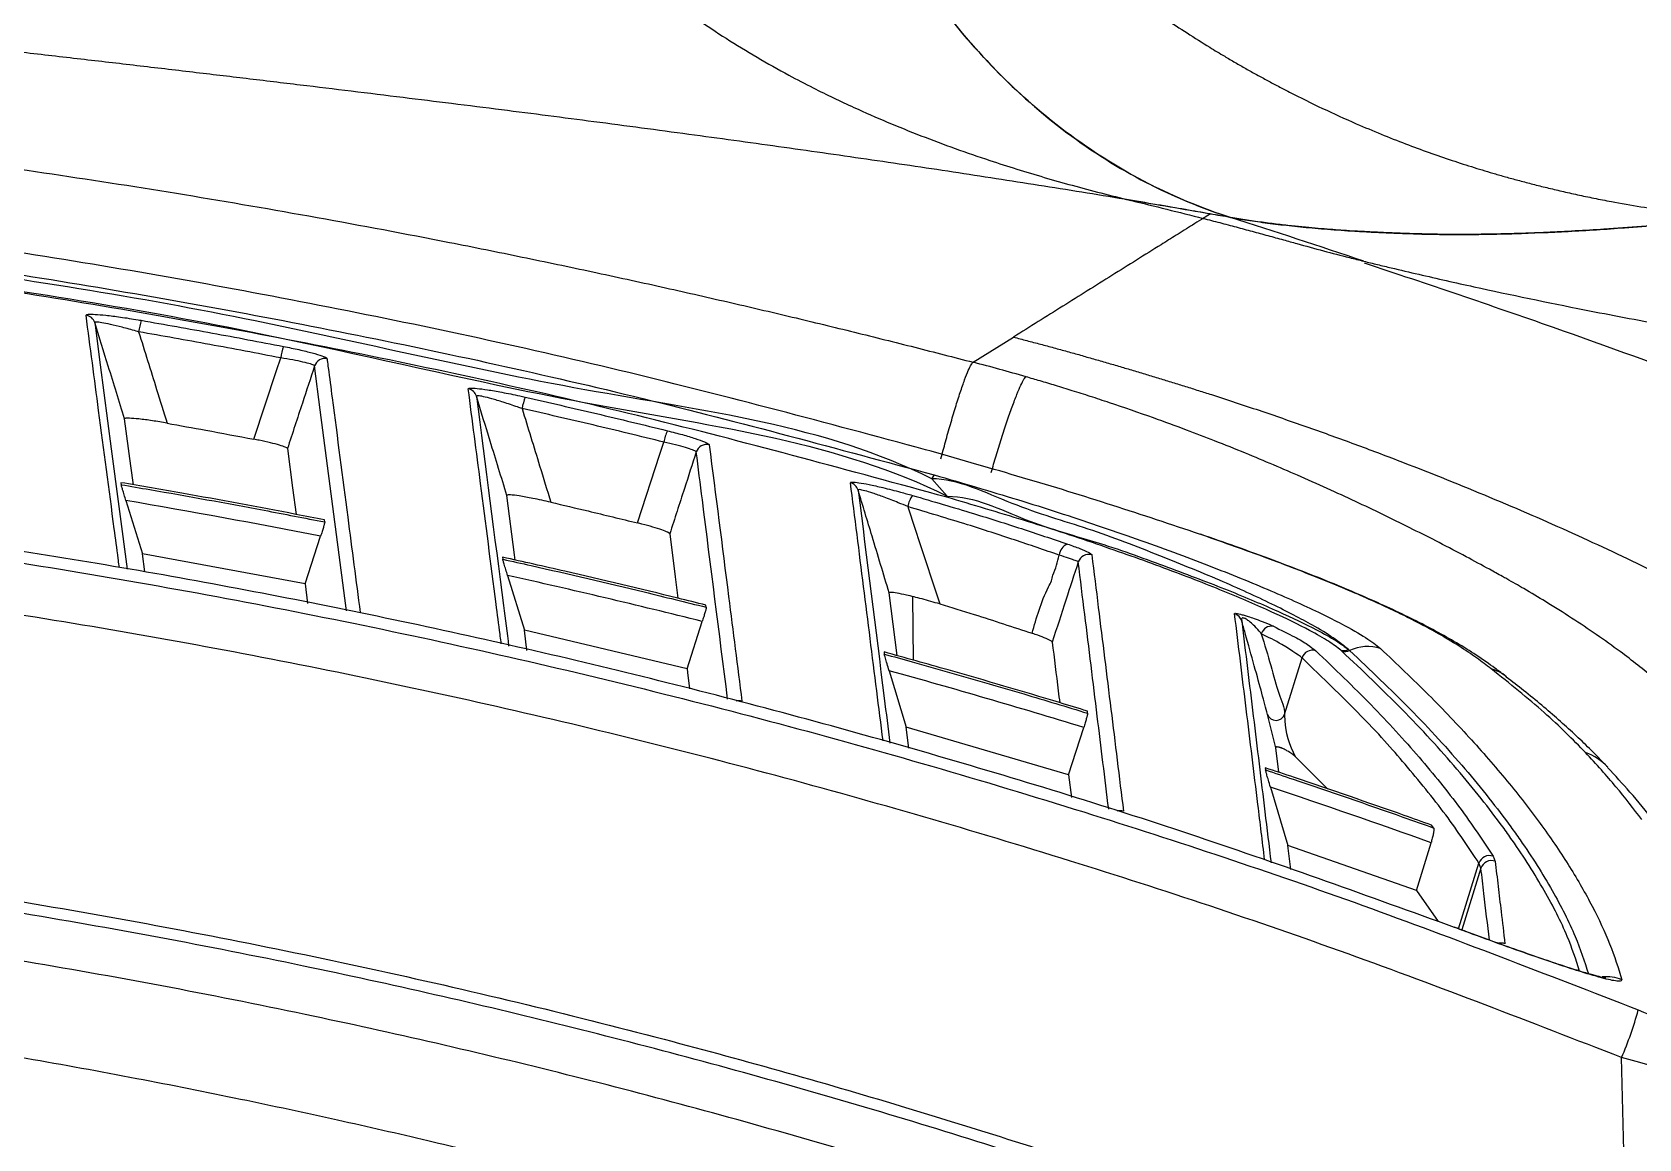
# Model space of a CAD drawing. Extents: x 525 to 609, y 649 to 778.
# Drawn here: x 553.648 to 558.074, y 683.139 to 686.188 of the extents above; entities that cross this region are included whole.
import ezdxf

# ---------------------------------------------------------------- set-up
doc = ezdxf.new("R2010")
doc.units = 0
doc.header["$MEASUREMENT"] = 0
doc.layers.add('1', color=4, linetype='Continuous')

# ---------------------------------------------------------------- blocks, each defined once
blk = doc.blocks.new('JETSETTER')
at = {"layer": '1', "color": 3, "linetype": 'Continuous', "lineweight": 25}
for p, q in [((31.5458, 16.5986), (31.5461, 16.6006)), ((31.113, 16.1542), (31.2241, 16.2237)), ((28.7649, 15.8225), (28.7656, 15.8169)), ((31.0417, 15.785), (30.9989, 15.8334)), ((28.7787, 15.7732), (28.8243, 15.6265)), ((29.3264, 15.7143), (29.3256, 15.7199)), ((29.2723, 15.5437), (29.315, 15.6748)), ((28.8308, 15.577), (28.8243, 15.6265)), ((29.2723, 15.5437), (28.8243, 15.6265)), ((29.8163, 15.6173), (29.817, 15.6116)), ((29.2723, 15.5437), (29.2793, 15.49)), ((29.8301, 15.5668), (29.8764, 15.4161)), ((30.9034, 15.346), (30.8815, 15.5189)), ((30.9461, 15.5086), (30.9477, 15.3335)), ((30.3776, 15.4793), (30.3768, 15.485)), ((29.8836, 15.3604), (29.8764, 15.4161)), ((30.3245, 15.3093), (29.8764, 15.4161)), ((30.3245, 15.3093), (30.3664, 15.44)), ((32.1285, 15.3586), (32.1258, 15.3611)), ((32.1473, 15.3625), (32.1501, 15.36)), ((30.8673, 15.3561), (30.868, 15.3503)), ((31.971, 15.1842), (32.0189, 15.3398)), ((30.8814, 15.3043), (30.9284, 15.1488)), ((31.4283, 15.1874), (31.4276, 15.1933)), ((31.9465, 15.0919), (31.9235, 15.1842)), ((30.9357, 15.0911), (30.9284, 15.1488)), ((31.3759, 15.0174), (30.9284, 15.1488)), ((31.3759, 15.0174), (31.4174, 15.1482)), ((31.9547, 15.0246), (31.9465, 15.0919)), ((31.9999, 15.068), (32.089, 14.9788)), ((31.3759, 15.0174), (31.3836, 14.9549)), ((31.9178, 15.037), (31.9185, 15.031)), ((31.9319, 14.9837), (31.9795, 14.8229)), ((32.3819, 14.8711), (32.3757, 14.8791)), ((32.3341, 14.6992), (32.3744, 14.8306)), ((31.9877, 14.7564), (31.9795, 14.8229)), ((32.3341, 14.6992), (31.9795, 14.8229)), ((32.5454, 14.7933), (32.551, 14.7793)), ((32.4501, 14.5937), (32.5064, 14.774)), ((32.5119, 14.7601), (32.4589, 14.5904)), ((32.5119, 14.7601), (32.5064, 14.774)), ((32.3341, 14.6992), (32.3938, 14.6133))]:
    blk.add_line(p, q, dxfattribs=at)
at = {"layer": '1', "color": 3, "linetype": 'Continuous', "lineweight": 25, "flags": 128}
for points in [[(28.6926, 16.2634), (28.7079, 16.1476), (28.7384, 15.9158), (28.7819, 15.5846)], [(29.1314, 15.9421), (29.1936, 16.1313), (29.2051, 16.1663)], [(29.3861, 15.4693), (29.3142, 16.0234), (29.2984, 16.1443)], [(28.7992, 15.8166), (28.7923, 15.8685), (28.7751, 15.9982)], [(29.2237, 15.9165), (29.2378, 15.8081), (29.2474, 15.7352)], [(30.1883, 15.7115), (30.2498, 15.9008), (30.2607, 15.9343)], [(29.8513, 15.6093), (29.8494, 15.624), (29.8282, 15.7873)], [(30.277, 15.6819), (30.2922, 15.563), (30.2996, 15.5042)], [(30.3245, 15.3093), (30.3257, 15.2998), (30.3314, 15.2549)]]:
    blk.add_lwpolyline(points, dxfattribs=at)
at = {"layer": '1', "color": 3, "linetype": 'Continuous', "lineweight": 25}
for centre, radius, start, end in [((28.664, 16.2545), 0.0299, 17.3691, 80.9482), ((29.0145, 16.2111), 0.2026, 163.1809, 172.3564), ((29.3826, 16.14), 0.1794, 161.1874, 171.5782), ((29.3269, 16.1349), 0.03, 79.0895, 161.7682), ((29.7157, 16.0519), 0.0299, 17.1466, 78.1607), ((30.0189, 16.0011), 0.1511, 157.8378, 170.2408), ((30.3971, 15.9089), 0.1388, 155.8881, 169.434), ((30.3785, 15.8978), 0.03, 76.2881, 161.9768), ((30.7672, 15.7936), 0.0299, 16.9317, 75.3354), ((31.0273, 15.8232), 0.0302, 136.6058, 160.346), ((31.0087, 15.7432), 0.0772, 145.0148, 170.0923), ((31.0348, 15.7875), 0.00729, 314.6926, 339.8089), ((31.3847, 15.6205), 0.0348, 109.6508, 176.2255), ((31.4311, 15.5948), 0.03, 73.4301, 162.184), ((31.824, 15.4332), 0.0299, 16.5862, 72.4117), ((31.9351, 15.3978), 0.0295, 80.4218, 163.8619), ((32.0477, 15.3307), 0.0302, 72.912, 162.5562), ((32.1347, 15.3893), 0.0296, 252.5155, 295.1646), ((32.1995, 15.254), 0.117, 72.15, 115.0015), ((32.1375, 15.3869), 0.0297, 252.4031, 295.0246), ((30.4681, 15.1915), 0.0301, 75.4105, 105.7), ((31.9473, 15.1928), 0.0253, 199.8678, 340.1096), ((32.7488, 14.9352), 0.1525, 42.5901, 70.2335), ((31.5179, 14.8887), 0.0301, 72.3579, 106.8123), ((32.5352, 14.7649), 0.0302, 70.2286, 162.4738), ((32.5406, 14.7511), 0.0301, 69.6689, 162.4986), ((32.4388, 14.5975), 0.000545, 329.9693, 16.3639), ((32.5673, 14.5242), 0.0301, 69.2962, 102.4785), ((32.8569, 14.3428), 0.1184, 68.4521, 95.3569), ((32.0502, 14.6095), 0.9264, 336.4155, 345.0044)]:
    blk.add_arc(centre, radius, start, end, dxfattribs=at)
for centre, major_axis, ratio, start_param, end_param in [((25.2566, -5.2979), (-0.6355, 21.36), 0.992571, 6.060695, 6.086396), ((25.2674, -5.2968), (-1.0117, 21.3437), 0.992516, 5.992653, 6.018625), ((25.2786, -5.2954), (-1.3946, 21.3197), 0.992449, 5.923663, 5.949969), ((25.2898, -5.2938), (-1.7688, 21.2892), 0.992373, 5.858935, 5.880994)]:
    blk.add_ellipse(centre, major_axis=major_axis, ratio=ratio, start_param=start_param, end_param=end_param, dxfattribs=at)
for points, knots in [([(29.1863, 18.6122), (29.1952, 18.5996), (29.2137, 18.5736), (29.2418, 18.5332), (29.2713, 18.4904), (29.3082, 18.4361), (29.3558, 18.3648), (29.4113, 18.2803), (29.4682, 18.1925), (29.524, 18.1058), (29.5783, 18.0206), (29.6248, 17.9476), (29.6597, 17.8924), (29.6837, 17.8542), (29.7094, 17.8135), (29.7639, 17.7282), (29.8357, 17.6204), (29.916, 17.5119), (29.9793, 17.4336), (30.0423, 17.3629), (30.1019, 17.3032), (30.1762, 17.2353), (30.2556, 17.1698), (30.3498, 17.1009), (30.4334, 17.0451), (30.5172, 16.9939), (30.5975, 16.9488), (30.6864, 16.9024), (30.8069, 16.8446), (30.9688, 16.7766), (31.1194, 16.7227), (31.2332, 16.6862), (31.3088, 16.6633), (31.3862, 16.6414), (31.4654, 16.6203), (31.5189, 16.6071), (31.5459, 16.6005)], [0, 0, 0, 0, 0.014392, 0.029667, 0.045823, 0.062855, 0.090911, 0.125718, 0.157155, 0.188593, 0.221931, 0.251463, 0.26949, 0.282895, 0.293591, 0.314357, 0.377216, 0.413991, 0.439791, 0.470824, 0.501949, 0.51821, 0.564375, 0.597531, 0.626779, 0.657729, 0.688851, 0.712439, 0.75095, 0.813022, 0.875518, 0.899487, 0.923938, 0.948853, 0.974215, 1, 1, 1, 1]), ([(31.8222, 16.553), (31.7467, 16.5771), (31.6713, 16.6079), (31.523, 16.6837), (31.4502, 16.7286), (31.3097, 16.8324), (31.242, 16.8912), (31.1142, 17.0214), (31.0541, 17.0928), (30.9436, 17.2461), (30.8932, 17.328), (30.8034, 17.4995), (30.7641, 17.5892), (30.6971, 17.7731), (30.6696, 17.8674), (30.6262, 18.0575), (30.6103, 18.1533), (30.6, 18.2483)], [0, 0, 0, 0, 0.125, 0.125, 0.25, 0.25, 0.375, 0.375, 0.5, 0.5, 0.625, 0.625, 0.75, 0.75, 0.875, 0.875, 1, 1, 1, 1]), ([(30.6, 18.2483), (30.6218, 18.0476), (30.6673, 17.8521), (30.8021, 17.4876), (30.8913, 17.3184), (31.1064, 17.0201), (31.2322, 16.8908), (31.5104, 16.6826), (31.6627, 16.6037), (31.8222, 16.553)], [0, 0, 0, 0, 0.25, 0.25, 0.5, 0.5, 0.75, 0.75, 1, 1, 1, 1]), ([(31.4074, 17.2754), (31.4164, 17.2682), (31.4351, 17.2532), (31.4642, 17.2304), (31.4953, 17.2065), (31.5286, 17.1815), (31.564, 17.1557), (31.6024, 17.1284), (31.6485, 17.0966), (31.7029, 17.0606), (31.7572, 17.0263), (31.792, 17.0054), (31.8058, 16.9972)], [0, 0, 0, 0, 0.071861, 0.148241, 0.229202, 0.314803, 0.405072, 0.500032, 0.605036, 0.750028, 0.901703, 1, 1, 1, 1]), ([(36.7355, 17.2739), (36.6783, 17.2599), (36.5589, 17.2306), (36.3727, 17.1852), (36.1717, 17.1366), (35.9683, 17.088), (35.7672, 17.0405), (35.4443, 16.9653), (35.0884, 16.8852), (34.6985, 16.8023), (34.3908, 16.7402), (34.0678, 16.6793), (33.7854, 16.6314), (33.5593, 16.5973), (33.3896, 16.5741), (33.2222, 16.554), (33.0426, 16.5354), (32.8674, 16.5211), (32.7239, 16.513), (32.6166, 16.5088), (32.5404, 16.5069), (32.4644, 16.5062), (32.4112, 16.5064), (32.3707, 16.5071), (32.3425, 16.5077), (32.3154, 16.5086), (32.2881, 16.5095), (32.2586, 16.5107), (32.2241, 16.5123), (32.1929, 16.5139), (32.1618, 16.5156), (32.1347, 16.5173), (32.1031, 16.5196), (32.0713, 16.5221), (32.0366, 16.5252), (31.9989, 16.5289), (31.9579, 16.5335), (31.9138, 16.539), (31.8684, 16.5455), (31.8374, 16.5505), (31.8222, 16.553)], [0, 0, 0, 0, 0.036068, 0.075251, 0.117534, 0.162891, 0.203618, 0.244318, 0.366449, 0.427516, 0.488591, 0.558647, 0.628508, 0.663041, 0.697137, 0.731706, 0.764045, 0.804695, 0.835772, 0.848376, 0.867309, 0.880036, 0.892015, 0.897628, 0.902892, 0.90782, 0.912676, 0.917983, 0.924256, 0.932014, 0.935564, 0.941925, 0.947458, 0.953483, 0.960014, 0.96709, 0.974764, 0.983016, 0.991706, 1, 1, 1, 1]), ([(31.7661, 16.5629), (31.7434, 16.5669), (31.6944, 16.5755), (31.6156, 16.5889), (31.5202, 16.6049), (31.4119, 16.6227), (31.2547, 16.6479), (31.0579, 16.6783), (30.8195, 16.7136), (30.5774, 16.7481), (30.3279, 16.7824), (30.0741, 16.8162), (29.855, 16.8444), (29.6786, 16.8665), (29.5405, 16.8836), (29.4016, 16.9006), (29.2578, 16.918), (29.1125, 16.9354), (28.9623, 16.9532), (28.8103, 16.9711), (28.6801, 16.9862), (28.5751, 16.9983), (28.495, 17.0075), (28.4142, 17.0168), (28.3056, 17.0292), (28.1688, 17.0448), (28.0036, 17.0633), (27.8387, 17.0817), (27.7109, 17.0957), (27.6204, 17.1056), (27.5661, 17.1116), (27.5124, 17.1174), (27.4591, 17.1232), (27.4063, 17.129), (27.3715, 17.1328), (27.3541, 17.1347)], [0, 0, 0, 0, 0.017982, 0.038831, 0.062547, 0.093838, 0.125134, 0.187726, 0.250288, 0.312796, 0.375249, 0.439524, 0.500138, 0.532228, 0.562768, 0.594718, 0.625384, 0.657137, 0.687816, 0.719429, 0.750191, 0.765837, 0.781457, 0.797072, 0.812706, 0.844022, 0.875184, 0.906509, 0.937575, 0.948075, 0.958526, 0.968935, 0.979312, 0.989664, 1, 1, 1, 1]), ([(31.8058, 16.9972), (31.8155, 16.9915), (31.8349, 16.98), (31.8643, 16.9632), (31.8939, 16.9466), (31.9237, 16.9304), (31.9537, 16.9144), (32.004, 16.8883), (32.0752, 16.8532), (32.1597, 16.8148), (32.2361, 16.7827), (32.3031, 16.7562), (32.3682, 16.7322), (32.4313, 16.7105), (32.4923, 16.6907), (32.5324, 16.6788), (32.552, 16.673)], [0, 0, 0, 0, 0.041518, 0.083102, 0.124746, 0.166447, 0.208199, 0.249998, 0.37477, 0.500021, 0.591356, 0.679527, 0.764501, 0.846251, 0.924756, 1, 1, 1, 1]), ([(19.3999, 16.1541), (19.4315, 16.1623), (19.4957, 16.179), (19.5933, 16.2039), (19.6936, 16.229), (19.7966, 16.2543), (19.9022, 16.2797), (20.0105, 16.3053), (20.1215, 16.331), (20.2352, 16.3567), (20.3515, 16.3824), (20.4705, 16.4081), (20.5921, 16.4337), (20.7165, 16.4592), (20.8957, 16.495), (21.1805, 16.5492), (21.5615, 16.6155), (21.953, 16.6762), (22.7239, 16.7831), (23.8136, 16.8881), (25.043, 16.9258), (25.992, 16.9104), (26.708, 16.8751), (27.4508, 16.815), (28.0637, 16.7454), (28.5755, 16.6739), (28.9408, 16.617), (29.3059, 16.5541), (29.6156, 16.4957), (29.8686, 16.4448), (30.063, 16.4039), (30.2518, 16.3627), (30.435, 16.3211), (30.6125, 16.2794), (30.7843, 16.2377), (30.9506, 16.1962), (31.0594, 16.168), (31.113, 16.1542)], [0, 0, 0, 0, 0.008298, 0.016819, 0.025563, 0.03453, 0.043717, 0.053126, 0.062755, 0.072604, 0.082673, 0.09296, 0.103467, 0.114192, 0.125136, 0.1498, 0.187649, 0.223114, 0.250141, 0.384756, 0.499971, 0.561217, 0.624898, 0.681354, 0.749847, 0.781019, 0.81223, 0.843502, 0.87486, 0.89211, 0.908901, 0.925234, 0.941108, 0.956523, 0.971478, 0.985971, 1, 1, 1, 1]), ([(30.9817, 15.9134), (30.7098, 15.9864), (30.1656, 16.1325), (29.3382, 16.311), (28.5044, 16.4593), (27.657, 16.5754), (26.7969, 16.6582), (25.9256, 16.7067), (25.0531, 16.72), (24.2116, 16.6986), (23.4024, 16.6468), (22.6263, 16.5688), (21.8506, 16.4624), (21.0767, 16.3266), (20.305, 16.1638), (19.797, 16.0317), (19.543, 15.9657)], [0, 0, 0, 0, 0.073061, 0.146185, 0.219308, 0.292368, 0.367557, 0.442815, 0.518073, 0.593262, 0.660587, 0.727938, 0.795264, 0.863501, 0.931763, 1, 1, 1, 1]), ([(19.6088, 15.9161), (19.8727, 15.9842), (20.4006, 16.1204), (21.2044, 16.2867), (22.0159, 16.4244), (22.833, 16.5303), (23.6524, 16.6046), (24.4746, 16.6474), (25.2999, 16.6584), (26.1247, 16.6376), (26.9458, 16.5852), (27.7617, 16.5016), (28.5776, 16.3865), (29.3919, 16.2387), (30.204, 16.061), (30.7383, 15.9163), (31.0054, 15.844)], [0, 0, 0, 0, 0.071117, 0.142234, 0.213812, 0.285389, 0.356511, 0.427632, 0.499232, 0.570832, 0.641816, 0.71283, 0.783815, 0.855866, 0.927947, 1, 1, 1, 1]), ([(32.552, 16.673), (32.5627, 16.6699), (32.5846, 16.6636), (32.6188, 16.6543), (32.6553, 16.6447), (32.694, 16.635), (32.735, 16.6253), (32.7783, 16.6156), (32.8239, 16.6061), (32.882, 16.5947), (32.9519, 16.5824), (33.0241, 16.5715), (33.0874, 16.5632), (33.1418, 16.5569), (33.1781, 16.5533), (33.1962, 16.5516)], [0, 0, 0, 0, 0.050588, 0.104586, 0.161991, 0.222798, 0.286999, 0.354587, 0.425552, 0.499882, 0.624988, 0.749932, 0.833408, 0.916767, 1, 1, 1, 1]), ([(19.5745, 15.8576), (19.5745, 15.8576), (19.8203, 15.9805), (20.3767, 16.04), (21.1702, 16.2401), (21.9838, 16.3713), (22.7991, 16.4813), (23.6197, 16.5567), (24.4432, 16.6011), (25.2681, 16.6135), (26.1529, 16.5925), (27.0968, 16.5298), (28.0958, 16.4126), (29.0927, 16.2603), (30.0635, 16.0187), (30.742, 15.9348), (31.0417, 15.785), (31.0417, 15.785)], [0, 0, 0, 0, 0, 0.070884, 0.141825, 0.212766, 0.283648, 0.354542, 0.425497, 0.496451, 0.567345, 0.653766, 0.740348, 0.826987, 0.913575, 1, 1, 1, 1, 1]), ([(31.04, 15.7824), (30.7734, 15.8553), (30.2402, 16.0013), (29.4294, 16.181), (28.6081, 16.3321), (27.7763, 16.4508), (26.9359, 16.5373), (26.1002, 16.5899), (25.2709, 16.6096), (24.4474, 16.5975), (23.6234, 16.5534), (22.8022, 16.4773), (21.9871, 16.37), (21.1776, 16.231), (20.3726, 16.0627), (19.8418, 15.9242), (19.5765, 15.8549)], [0, 0, 0, 0, 0.071541, 0.143112, 0.214652, 0.287314, 0.360008, 0.432669, 0.503348, 0.574028, 0.64519, 0.716352, 0.787028, 0.857704, 0.928852, 1, 1, 1, 1]), ([(30.9989, 15.8334), (30.9989, 15.8334), (30.704, 15.9808), (30.0344, 16.0589), (29.0786, 16.295), (28.0973, 16.4432), (27.1143, 16.5583), (26.1816, 16.621), (25.3033, 16.6432), (24.48, 16.6323), (23.6581, 16.5898), (22.8387, 16.5166), (22.0244, 16.4092), (21.2115, 16.2811), (20.4188, 16.0835), (19.8615, 16.0281), (19.6161, 15.9054), (19.6161, 15.9054)], [0, 0, 0, 0, 0, 0.085737, 0.171625, 0.257558, 0.343437, 0.429167, 0.50049, 0.571873, 0.643256, 0.71458, 0.785905, 0.857288, 0.928672, 1, 1, 1, 1, 1]), ([(31.7661, 16.5629), (31.7498, 16.5527), (31.7184, 16.5331), (31.6733, 16.5048), (31.5993, 16.4585), (31.4951, 16.3933), (31.3596, 16.3085), (31.2692, 16.252), (31.2241, 16.2237)], [0, 0, 0, 0, 0.090241, 0.173575, 0.25, 0.5, 0.75, 1, 1, 1, 1]), ([(31.7661, 16.5629), (31.7628, 16.5608), (31.7596, 16.5588), (31.753, 16.5547), (31.7497, 16.5527), (31.7465, 16.5506)], [0, 0, 0, 0, 0.5, 0.5, 1, 1, 1, 1]), ([(31.7465, 16.5506), (31.7618, 16.5467), (31.7922, 16.539), (31.8372, 16.527), (31.8813, 16.5151), (31.9247, 16.5033), (31.9657, 16.492), (32.0167, 16.4779), (32.0773, 16.4614), (32.1388, 16.4452), (32.1758, 16.4359), (32.1889, 16.4327)], [0, 0, 0, 0, 0.103643, 0.205198, 0.304934, 0.403117, 0.500011, 0.583225, 0.750021, 0.911325, 1, 1, 1, 1]), ([(31.8222, 16.553), (31.8309, 16.5516), (31.8486, 16.5486), (31.8755, 16.5445), (31.9032, 16.5406), (31.9317, 16.5368), (31.9611, 16.5332), (31.9914, 16.5298), (32.0341, 16.5254), (32.0918, 16.5203), (32.1562, 16.5159), (32.2117, 16.5129), (32.253, 16.511), (32.2874, 16.5096), (32.3291, 16.5081), (32.3835, 16.5066), (32.457, 16.506), (32.5317, 16.5068), (32.6326, 16.5092), (32.7558, 16.5144), (32.8877, 16.523), (33.0026, 16.5324), (33.0987, 16.5412), (33.1634, 16.5481), (33.1962, 16.5516)], [0, 0, 0, 0, 0.01804, 0.0367413, 0.0561175, 0.0761822, 0.0969489, 0.1184316, 0.1406442, 0.1882239, 0.2423227, 0.2792245, 0.3078337, 0.3304409, 0.3513855, 0.3950504, 0.445387, 0.5094709, 0.5583166, 0.6669999, 0.7827529, 0.8530855, 0.9254965, 1, 1, 1, 1]), ([(32.1889, 16.4327), (32.1952, 16.4311), (32.2079, 16.4281), (32.2331, 16.4219), (32.2773, 16.4114), (32.3657, 16.3906), (32.5431, 16.3506), (32.7681, 16.3039), (33.0741, 16.2457), (33.376, 16.1939), (33.6955, 16.1446), (33.9656, 16.1064), (34.2127, 16.0738), (34.4367, 16.0459), (34.5782, 16.0293), (34.6451, 16.0214)], [0, 0, 0, 0, 0.007815, 0.015628, 0.031256, 0.062514, 0.125034, 0.25008, 0.339151, 0.500038, 0.618856, 0.728337, 0.828391, 0.918956, 1, 1, 1, 1]), ([(37.1574, 14.7831), (36.9338, 14.8319), (36.4864, 14.9295), (35.817, 15.1267), (35.1496, 15.3481), (34.41, 15.6157), (33.598, 15.9217), (32.8348, 16.2115), (32.3648, 16.3691), (32.1913, 16.4273)], [0, 0, 0, 0, 0.134281, 0.268568, 0.40286, 0.537155, 0.716216, 0.895277, 1, 1, 1, 1]), ([(28.6687, 16.2841), (28.6699, 16.285), (28.6723, 16.2868), (28.6925, 16.2865), (28.7231, 16.284), (28.7642, 16.2789), (28.7985, 16.2736), (28.8177, 16.2702), (28.8206, 16.2698)], [0, 0, 0, 0, 0.1776208, 0.3550822, 0.5385271, 0.7393486, 0.9613462, 1, 1, 1, 1]), ([(28.7606, 15.5884), (28.7604, 15.5901), (28.7593, 15.5986), (28.7546, 15.6343), (28.7358, 15.777), (28.7062, 16.0005), (28.6803, 16.1965), (28.6687, 16.2841)], [0, 0, 0, 0, 0.007315, 0.036575, 0.153615, 0.621776, 1, 1, 1, 1]), ([(28.8137, 16.2381), (28.8114, 16.2387), (28.7961, 16.2432), (28.7688, 16.2506), (28.7361, 16.2585), (28.7117, 16.2634), (28.6954, 16.2655), (28.6935, 16.2641), (28.6926, 16.2634)], [0, 0, 0, 0, 0.03985, 0.268063, 0.471919, 0.654703, 0.828232, 1, 1, 1, 1]), ([(28.7751, 15.9982), (28.7601, 16.0465), (28.7326, 16.1349), (28.7051, 16.2233), (28.6926, 16.2634)], [0, 0, 0, 0, 0.545942, 1, 1, 1, 1]), ([(28.8206, 16.2698), (28.886, 16.2582), (29.0169, 16.2352), (29.1475, 16.2103), (29.2128, 16.1978)], [0, 0, 0, 0, 0.499976, 1, 1, 1, 1]), ([(28.8137, 16.2381), (28.8302, 16.1852), (28.8564, 16.1013), (28.8825, 16.0175), (28.8922, 15.9864)], [0, 0, 0, 0, 0.630173, 1, 1, 1, 1]), ([(29.2051, 16.1663), (29.14, 16.1787), (29.0097, 16.2035), (28.879, 16.2266), (28.8137, 16.2381)], [0, 0, 0, 0, 0.500025, 1, 1, 1, 1]), ([(31.2241, 16.2237), (31.2364, 16.2205), (31.2611, 16.214), (31.298, 16.2042), (31.3348, 16.1942), (31.3716, 16.1841), (31.4082, 16.1739), (31.4447, 16.1635), (31.4812, 16.153), (31.5176, 16.1424), (31.5538, 16.1317), (31.59, 16.1209), (31.6261, 16.1099), (31.6621, 16.0989), (31.698, 16.0877), (31.7337, 16.0764), (31.8016, 16.0547), (31.9006, 16.0221), (32.0296, 15.9776), (32.1565, 15.9319), (32.3222, 15.8696), (32.5229, 15.7894), (32.7523, 15.6901), (32.9694, 15.5885), (33.1732, 15.4854), (33.3625, 15.3818), (33.5367, 15.2781), (33.6942, 15.1755), (33.8349, 15.0742), (33.9568, 14.9758), (34.0423, 14.8965), (34.1004, 14.8353), (34.1326, 14.7978), (34.1557, 14.7684), (34.1716, 14.7466), (34.1863, 14.7252), (34.1949, 14.7113), (34.1991, 14.7044)], [0, 0, 0, 0, 0.008508, 0.017011, 0.025509, 0.034003, 0.042495, 0.050985, 0.059473, 0.067962, 0.07645, 0.08494, 0.093431, 0.101925, 0.110423, 0.118924, 0.12743, 0.158909, 0.190327, 0.221733, 0.253173, 0.315541, 0.377826, 0.439888, 0.501812, 0.563797, 0.625461, 0.687568, 0.749196, 0.811767, 0.873681, 0.905092, 0.936529, 0.952465, 0.968353, 0.984197, 1, 1, 1, 1]), ([(29.2984, 16.1443), (29.2982, 16.1447), (29.2974, 16.146), (29.2886, 16.1495), (29.2677, 16.1548), (29.2388, 16.1608), (29.2164, 16.1644), (29.2051, 16.1663)], [0, 0, 0, 0, 0.088009, 0.313666, 0.541466, 0.77061, 1, 1, 1, 1]), ([(29.2128, 16.1978), (29.2272, 16.1949), (29.2561, 16.1891), (29.2933, 16.1799), (29.3201, 16.1718), (29.3313, 16.1668), (29.3323, 16.1649), (29.3326, 16.1644)], [0, 0, 0, 0, 0.228946, 0.457858, 0.685752, 0.91179, 1, 1, 1, 1]), ([(29.3326, 16.1644), (29.3329, 16.1627), (29.334, 16.1541), (29.3387, 16.1181), (29.3575, 15.9743), (29.3868, 15.7499), (29.4125, 15.5524), (29.4239, 15.4649)], [0, 0, 0, 0, 0.0073618, 0.0368088, 0.1545968, 0.6257488, 1, 1, 1, 1]), ([(29.2984, 16.1443), (29.2872, 16.1101), (29.2623, 16.0342), (29.2374, 15.9583), (29.2237, 15.9165)], [0, 0, 0, 0, 0.450316, 1, 1, 1, 1]), ([(31.0242, 15.8885), (31.0282, 15.9037), (31.0324, 15.9195), (31.0411, 15.9513), (31.0456, 15.9674), (31.0548, 15.999), (31.0594, 16.0146), (31.0685, 16.0441), (31.073, 16.0582), (31.0816, 16.0838), (31.0856, 16.0954), (31.0931, 16.1156), (31.0965, 16.1242), (31.1026, 16.1381), (31.1052, 16.1434), (31.1097, 16.151), (31.1115, 16.1533), (31.113, 16.1542)], [0, 0, 0, 0, 0.125, 0.125, 0.25, 0.25, 0.375, 0.375, 0.5, 0.5, 0.625, 0.625, 0.75, 0.75, 0.875, 0.875, 1, 1, 1, 1]), ([(31.1627, 15.8504), (31.167, 15.8655), (31.1716, 15.8811), (31.1811, 15.9127), (31.186, 15.9287), (31.196, 15.9601), (31.201, 15.9755), (31.2109, 16.0049), (31.2158, 16.0188), (31.225, 16.0442), (31.2294, 16.0557), (31.2374, 16.0758), (31.2411, 16.0843), (31.2476, 16.0982), (31.2504, 16.1035), (31.2551, 16.111), (31.257, 16.1133), (31.2585, 16.1142)], [0, 0, 0, 0, 0.125, 0.125, 0.25, 0.25, 0.375, 0.375, 0.5, 0.5, 0.625, 0.625, 0.75, 0.75, 0.875, 0.875, 1, 1, 1, 1]), ([(33.2336, 15.0066), (33.2321, 15.0096), (33.2291, 15.0155), (33.2243, 15.0244), (33.2193, 15.0331), (33.2142, 15.0416), (33.2089, 15.05), (33.2036, 15.0581), (33.1982, 15.0661), (33.1928, 15.0738), (33.1874, 15.0813), (33.1819, 15.0886), (33.1765, 15.0957), (33.1712, 15.1025), (33.166, 15.1091), (33.1608, 15.1154), (33.1557, 15.1215), (33.1508, 15.1273), (33.1461, 15.1329), (33.13, 15.1513), (33.1062, 15.1768), (33.071, 15.2113), (33.0351, 15.2445), (32.9784, 15.2935), (32.9089, 15.3479), (32.8098, 15.4187), (32.7205, 15.4768), (32.6427, 15.5232), (32.6067, 15.544), (32.5871, 15.5551), (32.5634, 15.5684), (32.5263, 15.5888), (32.4686, 15.6199), (32.3749, 15.6689), (32.2519, 15.7306), (32.1236, 15.7909), (32.0192, 15.8376), (31.9405, 15.8715), (31.8612, 15.9046), (31.7811, 15.9367), (31.6966, 15.9692), (31.6003, 16.0045), (31.5116, 16.0352), (31.4368, 16.0598), (31.3873, 16.0755), (31.3411, 16.0898), (31.2986, 16.1025), (31.2714, 16.1104), (31.2585, 16.1142)], [0, 0, 0, 0, 0.009223, 0.018179, 0.026868, 0.035291, 0.043448, 0.051341, 0.058969, 0.066334, 0.073435, 0.080273, 0.086847, 0.093159, 0.099208, 0.104994, 0.110518, 0.115778, 0.120776, 0.125511, 0.165436, 0.188204, 0.215247, 0.250351, 0.311693, 0.350266, 0.425146, 0.454993, 0.466156, 0.477332, 0.482975, 0.499722, 0.529121, 0.562074, 0.624578, 0.68713, 0.720012, 0.749603, 0.779661, 0.811923, 0.840939, 0.874626, 0.91851, 0.937379, 0.955059, 0.9714, 0.986386, 1, 1, 1, 1]), ([(29.7218, 16.0812), (29.723, 16.0821), (29.7253, 16.0838), (29.745, 16.0826), (29.7749, 16.0786), (29.8155, 16.0716), (29.8521, 16.0641), (29.8738, 16.0593), (29.879, 16.0581)], [0, 0, 0, 0, 0.16965, 0.339115, 0.514969, 0.710572, 0.931129, 1, 1, 1, 1]), ([(29.8128, 15.3788), (29.8126, 15.3806), (29.8114, 15.3893), (29.8067, 15.4257), (29.7879, 15.5714), (29.7587, 15.797), (29.7331, 15.9944), (29.7218, 16.0812)], [0, 0, 0, 0, 0.0073891, 0.0369456, 0.1551719, 0.6280767, 1, 1, 1, 1]), ([(29.87, 16.0268), (29.8659, 16.0282), (29.8485, 16.0343), (29.8194, 16.044), (29.7869, 16.0537), (29.7629, 16.0598), (29.747, 16.0627), (29.7452, 16.0614), (29.7443, 16.0608)], [0, 0, 0, 0, 0.071308, 0.298748, 0.497437, 0.672252, 0.837083, 1, 1, 1, 1]), ([(29.8282, 15.7873), (29.8129, 15.8371), (29.7849, 15.9282), (29.757, 16.0194), (29.7443, 16.0608)], [0, 0, 0, 0, 0.5463375, 1, 1, 1, 1]), ([(29.7443, 16.0608), (29.7691, 15.8687), (29.7987, 15.6396), (29.8283, 15.4094), (29.8331, 15.3722)], [0, 0, 0, 0, 0.838337, 1, 1, 1, 1]), ([(29.87, 16.0268), (29.8862, 15.9742), (29.9126, 15.8881), (29.9391, 15.8021), (29.9494, 15.7686)], [0, 0, 0, 0, 0.611307, 1, 1, 1, 1]), ([(30.2607, 15.9343), (30.1957, 15.9502), (30.0657, 15.9819), (29.9352, 16.0118), (29.87, 16.0268)], [0, 0, 0, 0, 0.500025, 1, 1, 1, 1]), ([(29.879, 16.0581), (29.9443, 16.0432), (30.0751, 16.0132), (30.2053, 15.9815), (30.2704, 15.9656)], [0, 0, 0, 0, 0.4999768, 1, 1, 1, 1]), ([(28.8922, 15.9864), (28.8784, 15.9888), (28.8509, 15.9935), (28.8139, 15.9983), (28.7875, 16.0004), (28.7762, 15.9999), (28.7754, 15.9987), (28.7751, 15.9982)], [0, 0, 0, 0, 0.240057, 0.480633, 0.704458, 0.902126, 1, 1, 1, 1]), ([(28.8922, 15.9864), (28.9277, 15.98), (29.0074, 15.9656), (29.0871, 15.9505), (29.1314, 15.9421)], [0, 0, 0, 0, 0.444404, 1, 1, 1, 1]), ([(29.2237, 15.9165), (29.2224, 15.9177), (29.22, 15.92), (29.2028, 15.9258), (29.1776, 15.9324), (29.1521, 15.938), (29.1362, 15.9411), (29.1314, 15.9421)], [0, 0, 0, 0, 0.224103, 0.448169, 0.673239, 0.900134, 1, 1, 1, 1]), ([(30.2704, 15.9656), (30.2846, 15.962), (30.3128, 15.9548), (30.3487, 15.9439), (30.3744, 15.9346), (30.3846, 15.9293), (30.3854, 15.9274), (30.3857, 15.927)], [0, 0, 0, 0, 0.230854, 0.46164, 0.692073, 0.921831, 1, 1, 1, 1]), ([(30.35, 15.9071), (30.3498, 15.9074), (30.3491, 15.9088), (30.3412, 15.9126), (30.3213, 15.9191), (30.2935, 15.9268), (30.2716, 15.9318), (30.2607, 15.9343)], [0, 0, 0, 0, 0.078138, 0.307833, 0.538266, 0.769093, 1, 1, 1, 1]), ([(30.35, 15.9071), (30.3391, 15.8734), (30.3147, 15.7984), (30.2904, 15.7233), (30.277, 15.6819)], [0, 0, 0, 0, 0.448308, 1, 1, 1, 1]), ([(30.4363, 15.2265), (30.4131, 15.4098), (30.3843, 15.6372), (30.3556, 15.8633), (30.35, 15.9071)], [0, 0, 0, 0, 0.8062287, 1, 1, 1, 1]), ([(30.3857, 15.927), (30.4035, 15.7877), (30.4335, 15.5529), (30.4635, 15.3167), (30.4757, 15.2207)], [0, 0, 0, 0, 0.593378, 1, 1, 1, 1]), ([(31.723, 15.6854), (31.6433, 15.712), (31.4835, 15.7654), (31.2338, 15.8416), (31.0657, 15.8895), (30.9817, 15.9134)], [0, 0, 0, 0, 0.332329, 0.666162, 1, 1, 1, 1]), ([(17.8682, 14.4652), (18.134, 14.5645), (18.6657, 14.7631), (19.4782, 15.0189), (20.2997, 15.2435), (21.1379, 15.4351), (21.9916, 15.5927), (22.8596, 15.715), (23.7321, 15.8002), (24.5987, 15.8477), (25.4581, 15.8582), (26.309, 15.8334), (27.158, 15.7734), (28.0118, 15.6774), (28.8689, 15.5441), (29.7278, 15.3726), (30.5786, 15.165), (31.3986, 14.9268), (32.1888, 14.664), (32.6928, 14.4679), (32.9451, 14.3698)], [0, 0, 0, 0, 0.055117, 0.1102815, 0.1654458, 0.2205627, 0.277281, 0.3340514, 0.3908219, 0.44754, 0.5026255, 0.5577589, 0.6128923, 0.6679778, 0.7246689, 0.7814119, 0.8381551, 0.8948464, 0.9473821, 1, 1, 1, 1]), ([(32.4393, 14.5972), (32.2043, 14.6822), (31.7338, 14.8522), (31.0169, 15.0734), (30.2928, 15.2702), (29.5657, 15.4389), (28.8364, 15.5807), (28.1051, 15.6952), (27.3689, 15.7853), (26.8751, 15.8229), (26.6282, 15.8417)], [0, 0, 0, 0, 0.1257, 0.251587, 0.377281, 0.503145, 0.627034, 0.750923, 0.875461, 1, 1, 1, 1]), ([(29.3256, 15.7199), (29.2995, 15.725), (29.1687, 15.7506), (28.9818, 15.7853), (28.8208, 15.8129), (28.7649, 15.8225)], [0, 0, 0, 0, 0.1402898, 0.7014665, 1, 1, 1, 1]), ([(28.7787, 15.7732), (28.777, 15.7785), (28.7738, 15.789), (28.7695, 15.803), (28.7667, 15.8128), (28.7657, 15.8163), (28.7657, 15.8168), (28.7656, 15.8169)], [0, 0, 0, 0, 0.256905, 0.514422, 0.752691, 0.963101, 1, 1, 1, 1]), ([(28.7656, 15.8169), (28.7919, 15.8125), (28.9233, 15.7901), (29.1103, 15.7563), (29.2707, 15.7251), (29.3264, 15.7143)], [0, 0, 0, 0, 0.140287, 0.701457, 1, 1, 1, 1]), ([(30.7748, 15.8225), (30.7759, 15.8233), (30.7781, 15.8249), (30.7972, 15.8228), (30.8261, 15.8176), (30.8657, 15.8087), (30.9075, 15.7981), (30.9347, 15.7905), (30.9454, 15.7875)], [0, 0, 0, 0, 0.155511, 0.310845, 0.47202, 0.653686, 0.862675, 1, 1, 1, 1]), ([(30.8645, 15.1115), (30.8588, 15.1574), (30.8409, 15.2994), (30.811, 15.5366), (30.7869, 15.7272), (30.7748, 15.8225)], [0, 0, 0, 0, 0.192714, 0.596357, 1, 1, 1, 1]), ([(30.9326, 15.7565), (30.924, 15.7601), (30.9022, 15.7693), (30.8689, 15.7822), (30.8371, 15.7935), (30.8138, 15.8006), (30.7984, 15.8042), (30.7967, 15.8029), (30.7959, 15.8023)], [0, 0, 0, 0, 0.14267, 0.358367, 0.542509, 0.701926, 0.851878, 1, 1, 1, 1]), ([(32.1473, 15.3625), (32.1365, 15.3715), (32.115, 15.3896), (32.0494, 15.4299), (31.9491, 15.4827), (31.8049, 15.5495), (31.6312, 15.6201), (31.4338, 15.697), (31.2241, 15.7558), (31.069, 15.8334), (30.9989, 15.8334), (30.9989, 15.8334)], [0, 0, 0, 0, 0.096522, 0.193054, 0.326768, 0.460522, 0.597016, 0.733529, 0.866769, 0.999999, 1, 1, 1, 1]), ([(31.0054, 15.844), (31.0827, 15.8215), (31.2373, 15.7765), (31.46, 15.7041), (31.6683, 15.6305), (31.8552, 15.5582), (32.0121, 15.491), (32.1245, 15.4365), (32.1993, 15.3941), (32.2234, 15.375), (32.2354, 15.3654)], [0, 0, 0, 0, 0.130192, 0.26039, 0.3949, 0.529384, 0.662633, 0.795832, 0.897923, 1, 1, 1, 1]), ([(29.9494, 15.7686), (29.9326, 15.7724), (29.9014, 15.7793), (29.8619, 15.7862), (29.8371, 15.7891), (29.8286, 15.7887), (29.8283, 15.7876), (29.8282, 15.7873)], [0, 0, 0, 0, 0.287446, 0.534233, 0.753991, 0.941852, 1, 1, 1, 1]), ([(29.9494, 15.7686), (29.9835, 15.7606), (30.0633, 15.7419), (30.1428, 15.7226), (30.1883, 15.7115)], [0, 0, 0, 0, 0.428446, 1, 1, 1, 1]), ([(30.8815, 15.5189), (30.8658, 15.5709), (30.8373, 15.6654), (30.8087, 15.7598), (30.7959, 15.8023)], [0, 0, 0, 0, 0.550382, 1, 1, 1, 1]), ([(30.7959, 15.8023), (30.8199, 15.6116), (30.849, 15.3799), (30.8782, 15.1465), (30.8833, 15.1053)], [0, 0, 0, 0, 0.8232065, 1, 1, 1, 1]), ([(30.9454, 15.7875), (31.002, 15.7709), (31.1045, 15.7409), (31.2475, 15.6957), (31.331, 15.6675), (31.373, 15.6533)], [0, 0, 0, 0, 0.379882, 0.688192, 1, 1, 1, 1]), ([(32.1258, 15.3611), (32.1156, 15.3689), (32.0953, 15.3845), (32.0347, 15.4191), (31.9411, 15.4649), (31.8056, 15.5233), (31.6422, 15.5869), (31.4563, 15.6531), (31.2539, 15.7195), (31.1113, 15.7614), (31.04, 15.7824)], [0, 0, 0, 0, 0.093428, 0.186861, 0.320651, 0.454473, 0.590791, 0.727129, 0.863563, 1, 1, 1, 1]), ([(31.0417, 15.785), (31.0417, 15.785), (31.1172, 15.785), (31.2564, 15.7123), (31.4635, 15.6583), (31.652, 15.5887), (31.8188, 15.5258), (31.9574, 15.4669), (32.0535, 15.421), (32.1159, 15.3862), (32.1368, 15.3704), (32.1473, 15.3625)], [0, 0, 0, 0, 0.000001, 0.13598, 0.271955, 0.408171, 0.544361, 0.678424, 0.812452, 0.906229, 1, 1, 1, 1]), ([(31.35, 15.6228), (31.3094, 15.6368), (31.2278, 15.6648), (31.0883, 15.71), (30.9878, 15.74), (30.9326, 15.7565)], [0, 0, 0, 0, 0.308724, 0.620511, 1, 1, 1, 1]), ([(30.9326, 15.7565), (30.9376, 15.7413), (30.9671, 15.6519), (30.9965, 15.5625), (31.0209, 15.4883)], [0, 0, 0, 0, 0.170051, 1, 1, 1, 1]), ([(32.8992, 14.2388), (32.6489, 14.336), (32.1479, 14.5306), (31.3703, 14.7888), (30.5708, 15.0211), (29.7496, 15.2228), (28.9207, 15.3906), (28.0777, 15.5252), (27.2215, 15.625), (26.3534, 15.6889), (25.4832, 15.7158), (24.621, 15.7058), (23.768, 15.6597), (22.9253, 15.579), (22.0867, 15.4637), (21.2458, 15.3123), (20.404, 15.1239), (19.563, 14.8971), (18.7315, 14.6375), (18.1876, 14.4349), (17.9157, 14.3337)], [0, 0, 0, 0, 0.05254, 0.105163, 0.16025, 0.215385, 0.27052, 0.325608, 0.382294, 0.439032, 0.49577, 0.552457, 0.607575, 0.662741, 0.717907, 0.773025, 0.829743, 0.886512, 0.943282, 1, 1, 1, 1]), ([(29.3264, 15.7143), (29.3263, 15.7135), (29.3261, 15.7119), (29.3241, 15.7043), (29.3211, 15.694), (29.3178, 15.6835), (29.3157, 15.677), (29.315, 15.6748)], [0, 0, 0, 0, 0.220694, 0.441374, 0.662757, 0.885621, 1, 1, 1, 1]), ([(30.277, 15.6819), (30.2758, 15.6831), (30.2734, 15.6856), (30.2563, 15.6923), (30.2313, 15.7002), (30.2069, 15.7069), (30.1922, 15.7105), (30.1883, 15.7115)], [0, 0, 0, 0, 0.2289663, 0.4579151, 0.6872959, 0.9173196, 1, 1, 1, 1]), ([(32.5398, 15.3098), (32.527, 15.3196), (32.501, 15.3395), (32.4531, 15.3721), (32.3915, 15.4091), (32.3097, 15.4523), (32.2008, 15.5034), (32.0622, 15.5616), (31.9004, 15.6235), (31.7822, 15.6647), (31.723, 15.6854)], [0, 0, 0, 0, 0.117852, 0.238679, 0.359602, 0.480004, 0.610521, 0.740872, 0.870307, 1, 1, 1, 1]), ([(32.5823, 15.2873), (32.5721, 15.2952), (32.5486, 15.3133), (32.5023, 15.3457), (32.4479, 15.3797), (32.39, 15.4125), (32.3286, 15.4444), (32.2633, 15.4758), (32.1936, 15.5071), (32.117, 15.5397), (32.0324, 15.5736), (31.9379, 15.6097), (31.8404, 15.6453), (31.7715, 15.6691), (31.739, 15.6804)], [0, 0, 0, 0, 0.089852, 0.206062, 0.308027, 0.39983, 0.483483, 0.560879, 0.633712, 0.703517, 0.778391, 0.850868, 0.929642, 1, 1, 1, 1]), ([(31.373, 15.6533), (31.3848, 15.6491), (31.4085, 15.6407), (31.4314, 15.6305), (31.4391, 15.6255), (31.4396, 15.6238), (31.4397, 15.6236)], [0, 0, 0, 0, 0.314142, 0.628038, 0.944141, 1, 1, 1, 1]), ([(30.3768, 15.485), (30.351, 15.4915), (30.2217, 15.5237), (30.0349, 15.5682), (29.8736, 15.6044), (29.8163, 15.6173)], [0, 0, 0, 0, 0.1388311, 0.6941725, 1, 1, 1, 1]), ([(29.8301, 15.5668), (29.8285, 15.5723), (29.8251, 15.5834), (29.8207, 15.598), (29.818, 15.6076), (29.8171, 15.6109), (29.817, 15.6115), (29.817, 15.6116)], [0, 0, 0, 0, 0.265781, 0.532378, 0.773512, 0.957863, 1, 1, 1, 1]), ([(29.817, 15.6116), (29.843, 15.6058), (29.9731, 15.5768), (30.1601, 15.5332), (30.3206, 15.4934), (30.3776, 15.4793)], [0, 0, 0, 0, 0.138827, 0.694154, 1, 1, 1, 1]), ([(31.4025, 15.604), (31.3911, 15.5691), (31.3672, 15.4957), (31.3432, 15.422), (31.3307, 15.3834)], [0, 0, 0, 0, 0.475631, 1, 1, 1, 1]), ([(31.332, 15.5678), (31.332, 15.5678), (31.3409, 15.5855), (31.3454, 15.6042), (31.35, 15.6228)], [0, 0, 0, 0, 0.000044, 1, 1, 1, 1]), ([(31.4025, 15.604), (31.4024, 15.6041), (31.4018, 15.6048), (31.3956, 15.6076), (31.3776, 15.6141), (31.3592, 15.6199), (31.35, 15.6228)], [0, 0, 0, 0, 0.055976, 0.372669, 0.68665, 1, 1, 1, 1]), ([(31.4862, 14.923), (31.4757, 15.0085), (31.4538, 15.1878), (31.4259, 15.4145), (31.4084, 15.5557), (31.4025, 15.604)], [0, 0, 0, 0, 0.374829, 0.786321, 1, 1, 1, 1]), ([(31.4397, 15.6236), (31.4457, 15.5753), (31.4632, 15.4341), (31.4923, 15.199), (31.5154, 15.0112), (31.527, 14.9174)], [0, 0, 0, 0, 0.206122, 0.603061, 1, 1, 1, 1]), ([(31.2754, 15.4075), (31.2873, 15.4499), (31.3022, 15.5032), (31.332, 15.5572), (31.332, 15.5678), (31.332, 15.5678)], [0, 0, 0, 0, 0.797123, 0.999985, 1, 1, 1, 1]), ([(31.0209, 15.4883), (31.0045, 15.4931), (30.9731, 15.5022), (30.9314, 15.5125), (30.9018, 15.5185), (30.8843, 15.5208), (30.8824, 15.5195), (30.8815, 15.5189)], [0, 0, 0, 0, 0.259011, 0.497664, 0.673018, 0.849237, 1, 1, 1, 1]), ([(30.3776, 15.4793), (30.3775, 15.4785), (30.3773, 15.4769), (30.3753, 15.4693), (30.3723, 15.4589), (30.3692, 15.4485), (30.3671, 15.4421), (30.3664, 15.44)], [0, 0, 0, 0, 0.222457, 0.444897, 0.667549, 0.890628, 1, 1, 1, 1]), ([(31.0209, 15.4883), (31.0525, 15.4787), (31.14, 15.4522), (31.2226, 15.4249), (31.2754, 15.4075)], [0, 0, 0, 0, 0.362099, 1, 1, 1, 1]), ([(31.833, 15.4617), (31.8334, 15.4622), (31.834, 15.463), (31.8403, 15.4622), (31.8488, 15.4603), (31.8591, 15.4575), (31.8722, 15.4534), (31.8899, 15.4474), (31.9137, 15.4385), (31.9303, 15.4314), (31.9387, 15.4275), (31.94, 15.4269)], [0, 0, 0, 0, 0.12524, 0.211813, 0.284572, 0.357523, 0.428187, 0.536132, 0.699729, 0.952222, 1, 1, 1, 1]), ([(31.9158, 14.7842), (31.9097, 14.8347), (31.8928, 14.9735), (31.8652, 15.1995), (31.8438, 15.3743), (31.833, 15.4617)], [0, 0, 0, 0, 0.222257, 0.611128, 1, 1, 1, 1]), ([(31.9068, 15.406), (31.906, 15.4071), (31.9008, 15.414), (31.8915, 15.4247), (31.8786, 15.4368), (31.8693, 15.4439), (31.8633, 15.4475), (31.8597, 15.449), (31.8572, 15.4497), (31.8554, 15.4498), (31.8533, 15.4493), (31.8516, 15.4469), (31.8523, 15.4437), (31.8527, 15.4417)], [0, 0, 0, 0, 0.058313, 0.359548, 0.538774, 0.640835, 0.696217, 0.723762, 0.745705, 0.777842, 0.797039, 0.870954, 1, 1, 1, 1]), ([(31.3307, 15.3834), (31.3295, 15.3848), (31.327, 15.3874), (31.3099, 15.3951), (31.2908, 15.4023), (31.2783, 15.4065), (31.2754, 15.4075)], [0, 0, 0, 0, 0.303839, 0.607713, 0.910802, 1, 1, 1, 1]), ([(31.9235, 15.1842), (31.9189, 15.2018), (31.91, 15.2362), (31.8877, 15.3172), (31.8681, 15.3871), (31.8558, 15.4306), (31.8527, 15.4417)], [0, 0, 0, 0, 0.308804, 0.59951, 0.89705, 1, 1, 1, 1]), ([(31.8527, 15.4417), (31.8633, 15.3544), (31.8846, 15.1796), (31.9116, 14.9573), (31.9279, 14.8223), (31.9335, 14.7755)], [0, 0, 0, 0, 0.395293, 0.790586, 1, 1, 1, 1]), ([(31.9068, 15.406), (31.9158, 15.3764), (31.9339, 15.3166), (31.9546, 15.2353), (31.971, 15.2045), (31.971, 15.1842), (31.971, 15.1842)], [0, 0, 0, 0, 0.322057, 0.650018, 0.999993, 1, 1, 1, 1]), ([(32.0189, 15.3398), (32.0189, 15.3398), (32.0189, 15.3398), (31.977, 15.3718), (31.926, 15.3967), (31.9068, 15.406)], [0, 0, 0, 0, 0.000007, 0.623776, 1, 1, 1, 1]), ([(31.94, 15.4269), (31.9607, 15.4168), (31.9984, 15.3983), (32.0365, 15.3759), (32.0499, 15.365), (32.0566, 15.3596)], [0, 0, 0, 0, 0.375591, 0.685299, 1, 1, 1, 1]), ([(31.3307, 15.3834), (31.3362, 15.3387), (31.3431, 15.2831), (31.35, 15.2273), (31.3513, 15.2164)], [0, 0, 0, 0, 0.804514, 1, 1, 1, 1]), ([(32.2354, 15.3654), (32.2804, 15.3228), (32.3703, 15.2375), (32.4877, 15.1136), (32.5921, 14.9929), (32.6823, 14.876), (32.7586, 14.7631), (32.8206, 14.6547), (32.8695, 14.5506), (32.8901, 14.4855), (32.9004, 14.453)], [0, 0, 0, 0, 0.124699, 0.249398, 0.374218, 0.499038, 0.624201, 0.749397, 0.874682, 1, 1, 1, 1]), ([(31.4276, 15.1933), (31.4021, 15.201), (31.2746, 15.2398), (31.088, 15.2946), (30.9263, 15.3396), (30.8673, 15.3561)], [0, 0, 0, 0, 0.137041, 0.685219, 1, 1, 1, 1]), ([(30.8814, 15.3043), (30.8794, 15.3109), (30.8756, 15.3233), (30.8714, 15.338), (30.8689, 15.3467), (30.8681, 15.3497), (30.8681, 15.3502), (30.868, 15.3503)], [0, 0, 0, 0, 0.31065, 0.588381, 0.784102, 0.961521, 1, 1, 1, 1]), ([(30.868, 15.3503), (30.8937, 15.3432), (31.0221, 15.3076), (31.2091, 15.2538), (31.3697, 15.2051), (31.4283, 15.1874)], [0, 0, 0, 0, 0.137036, 0.685194, 1, 1, 1, 1]), ([(32.5064, 14.774), (32.4778, 14.8175), (32.4207, 14.9046), (32.2993, 15.052), (32.1994, 15.1667), (32.0189, 15.3398), (32.0189, 15.3398), (32.0189, 15.3398)], [0, 0, 0, 0, 0.25013, 0.500351, 0.750131, 0.999999, 1, 1, 1, 1]), ([(32.0566, 15.3596), (32.1088, 15.3096), (32.2133, 15.2096), (32.3442, 15.0654), (32.4578, 14.9256), (32.5162, 14.8374), (32.5454, 14.7933)], [0, 0, 0, 0, 0.249782, 0.4996511, 0.7497805, 1, 1, 1, 1]), ([(32.7837, 14.477), (32.7734, 14.5084), (32.7502, 14.5791), (32.6883, 14.6996), (32.6237, 14.802), (32.5442, 14.9134), (32.4499, 15.0319), (32.3025, 15.1938), (32.1851, 15.305), (32.1285, 15.3586)], [0, 0, 0, 0, 0.125005, 0.281043, 0.44452, 0.485387, 0.660925, 0.836463, 1, 1, 1, 1]), ([(32.1501, 15.36), (32.2067, 15.3063), (32.3242, 15.1949), (32.4716, 15.0328), (32.5659, 14.9141), (32.6455, 14.8025), (32.7101, 14.7), (32.7731, 14.5767), (32.7971, 14.5036), (32.8081, 14.4697)], [0, 0, 0, 0, 0.161997, 0.335883, 0.509768, 0.55025, 0.712189, 0.866759, 1, 1, 1, 1]), ([(32.8003, 15.0788), (32.7648, 15.1149), (32.6935, 15.1873), (32.5911, 15.2689), (32.5398, 15.3098)], [0, 0, 0, 0, 0.4995065, 1, 1, 1, 1]), ([(32.582, 15.2872), (32.5816, 15.2877), (32.5705, 15.2991), (32.5548, 15.3046), (32.5398, 15.3098)], [0, 0, 0, 0, 0.038335, 1, 1, 1, 1]), ([(32.8602, 15.0393), (32.8594, 15.0402), (32.8452, 15.0555), (32.8012, 15.1008), (32.7278, 15.1684), (32.6507, 15.2344), (32.5979, 15.2747), (32.5818, 15.2869)], [0, 0, 0, 0, 0.012817, 0.21425, 0.53878, 0.859461, 1, 1, 1, 1]), ([(31.4283, 15.1874), (31.4282, 15.1866), (31.428, 15.1849), (31.4261, 15.1773), (31.4231, 15.1668), (31.42, 15.1565), (31.418, 15.1502), (31.4174, 15.1482)], [0, 0, 0, 0, 0.223492, 0.446978, 0.67047, 0.893973, 1, 1, 1, 1]), ([(31.971, 15.1842), (31.971, 15.1842), (31.971, 15.13), (31.9855, 15.099), (31.9999, 15.068)], [0, 0, 0, 0, 0.000007, 1, 1, 1, 1]), ([(31.9999, 15.068), (31.9973, 15.0704), (31.992, 15.075), (31.9809, 15.0822), (31.9706, 15.0879), (31.9632, 15.0911), (31.9601, 15.0923), (31.9581, 15.0929), (31.9562, 15.0935), (31.9542, 15.094), (31.9509, 15.0946), (31.9467, 15.0945), (31.9465, 15.093), (31.9465, 15.0919)], [0, 0, 0, 0, 0.25667, 0.513634, 0.642623, 0.675003, 0.685832, 0.696771, 0.706205, 0.717822, 0.738265, 0.802285, 1, 1, 1, 1]), ([(32.955, 14.8945), (32.9322, 14.9243), (32.8979, 14.969), (32.8442, 15.0311), (32.815, 15.0629), (32.8003, 15.0788)], [0, 0, 0, 0, 0.499903, 0.749938, 1, 1, 1, 1]), ([(32.3757, 14.8791), (32.3506, 14.888), (32.2251, 14.9327), (32.0725, 14.9854), (31.9446, 15.0281), (31.9178, 15.037)], [0, 0, 0, 0, 0.16504, 0.825214, 1, 1, 1, 1]), ([(31.9319, 14.9837), (31.93, 14.9903), (31.9265, 15.002), (31.9224, 15.0164), (31.9197, 15.0261), (31.9187, 15.0302), (31.9185, 15.0309), (31.9185, 15.031)], [0, 0, 0, 0, 0.305377, 0.545958, 0.745228, 0.945556, 1, 1, 1, 1]), ([(31.9185, 15.031), (31.9438, 15.0226), (32.0702, 14.9804), (32.2247, 14.9271), (32.3535, 14.8812), (32.3819, 14.8711)], [0, 0, 0, 0, 0.163091, 0.815476, 1, 1, 1, 1]), ([(33.0236, 14.8428), (33.0117, 14.8589), (32.9817, 14.8997), (32.9265, 14.9667), (32.8815, 15.0155), (32.8607, 15.0381)], [0, 0, 0, 0, 0.258624, 0.657327, 1, 1, 1, 1]), ([(17.887, 13.4768), (18.1951, 13.5974), (18.8115, 13.8387), (19.7577, 14.1409), (20.7245, 14.4004), (21.7117, 14.6105), (22.7163, 14.7707), (23.6599, 14.8713), (24.5387, 14.9233), (25.3508, 14.9376), (26.1628, 14.9183), (26.981, 14.8647), (27.8039, 14.7757), (28.6303, 14.6504), (29.4505, 14.49), (30.2194, 14.3053), (30.9371, 14.1027), (31.6055, 13.8875), (32.2675, 13.6497), (32.7018, 13.471), (32.9189, 13.3817)], [0, 0, 0, 0, 0.064318, 0.128678, 0.192996, 0.258873, 0.324795, 0.390672, 0.443264, 0.495903, 0.548541, 0.601134, 0.655263, 0.709442, 0.763621, 0.817751, 0.863195, 0.908639, 0.95432, 1, 1, 1, 1]), ([(33.4456, 13.1131), (33.2235, 13.2124), (32.7793, 13.4111), (32.0994, 13.6774), (31.4078, 13.921), (30.7041, 14.1388), (29.9897, 14.3307), (29.2455, 14.5007), (28.4717, 14.6451), (27.6689, 14.7607), (26.862, 14.8429), (26.0447, 14.8919), (25.2179, 14.9062), (24.3832, 14.8849), (23.55, 14.828), (22.6916, 14.7323), (21.8099, 14.5934), (20.9074, 14.4071), (20.0085, 14.1772), (19.1158, 13.9019), (18.23, 13.585), (17.6536, 13.3382), (17.3655, 13.2149)], [0, 0, 0, 0, 0.04406, 0.088135, 0.132195, 0.176825, 0.22147, 0.266099, 0.314989, 0.363922, 0.412855, 0.461745, 0.51207, 0.562442, 0.612813, 0.663139, 0.718691, 0.774275, 0.829828, 0.886541, 0.943287, 1, 1, 1, 1]), ([(32.3819, 14.8711), (32.3821, 14.8701), (32.3827, 14.8681), (32.3818, 14.86), (32.3795, 14.8492), (32.3768, 14.8388), (32.375, 14.8325), (32.3744, 14.8306)], [0, 0, 0, 0, 0.225265, 0.450516, 0.675907, 0.900762, 1, 1, 1, 1]), ([(33.4459, 12.9701), (33.2242, 13.0701), (32.7807, 13.27), (32.1017, 13.5381), (31.4109, 13.7834), (30.7078, 14.0027), (29.9939, 14.1961), (29.2518, 14.367), (28.4818, 14.512), (27.6845, 14.6281), (26.8831, 14.7111), (26.0713, 14.7611), (25.2501, 14.7767), (24.4208, 14.7569), (23.5931, 14.7017), (22.7353, 14.6075), (21.8495, 14.469), (20.9384, 14.2815), (20.0308, 14.0491), (19.1295, 13.7701), (18.2353, 13.4482), (17.6538, 13.1973), (17.3632, 13.0719)], [0, 0, 0, 0, 0.04402, 0.088056, 0.132076, 0.176673, 0.221285, 0.265882, 0.314418, 0.362996, 0.411575, 0.460111, 0.510072, 0.560079, 0.610086, 0.660047, 0.71609, 0.772164, 0.828207, 0.88546, 0.942747, 1, 1, 1, 1]), ([(32.5352, 14.5624), (32.5301, 14.6053), (32.5224, 14.6714), (32.5146, 14.7371), (32.5119, 14.7601)], [0, 0, 0, 0, 0.650437, 1, 1, 1, 1]), ([(32.551, 14.7793), (32.5537, 14.7563), (32.5592, 14.7103), (32.5682, 14.6347), (32.5744, 14.582), (32.5779, 14.5524)], [0, 0, 0, 0, 0.304829, 0.609658, 1, 1, 1, 1]), ([(32.9004, 14.453), (32.8991, 14.4511), (32.8962, 14.447), (32.8597, 14.4537), (32.8036, 14.4696), (32.7392, 14.4903), (32.6683, 14.5143), (32.585, 14.5437), (32.5052, 14.5727), (32.4565, 14.5909), (32.4393, 14.5972)], [0, 0, 0, 0, 0.11451, 0.25231, 0.40019, 0.511997, 0.623961, 0.771873, 0.919888, 1, 1, 1, 1]), ([(32.8555, 14.4577), (32.8549, 14.4577), (32.8536, 14.4579), (32.8417, 14.4604), (32.8199, 14.4661), (32.7866, 14.4759), (32.7421, 14.49), (32.687, 14.5085), (32.6222, 14.531), (32.5491, 14.5572), (32.4869, 14.5799), (32.4498, 14.5938), (32.4394, 14.5977)], [0, 0, 0, 0, 0.0424063, 0.1061257, 0.1872394, 0.2812927, 0.3903565, 0.5112282, 0.6439402, 0.7882225, 0.9404765, 1, 1, 1, 1]), ([(19.775, 13.7056), (19.8023, 13.7138), (19.8584, 13.7306), (19.9448, 13.756), (20.0355, 13.7821), (20.1306, 13.809), (20.2301, 13.8366), (20.3339, 13.8648), (20.4422, 13.8936), (20.5548, 13.9228), (20.6719, 13.9524), (20.7935, 13.9823), (20.9195, 14.0124), (21.05, 14.0426), (21.2816, 14.0945), (21.7053, 14.1829), (22.2671, 14.2823), (22.8798, 14.3698), (23.6117, 14.452), (24.4066, 14.5062), (25.1874, 14.5219), (25.8338, 14.513), (26.5029, 14.4823), (27.3009, 14.4142), (27.9821, 14.3245), (28.4981, 14.239), (28.8028, 14.1833), (29.0888, 14.1264), (29.3561, 14.069), (29.6049, 14.012), (29.8353, 13.9562), (30.0474, 13.9021), (30.2414, 13.8503), (30.4174, 13.8015), (30.5754, 13.7562), (30.6747, 13.7266), (30.7215, 13.7127)], [0, 0, 0, 0, 0.007712, 0.015819, 0.024322, 0.033221, 0.042516, 0.052206, 0.062292, 0.072774, 0.083651, 0.094924, 0.106593, 0.118657, 0.131117, 0.1707, 0.235591, 0.285217, 0.337885, 0.434528, 0.500329, 0.548838, 0.609145, 0.681251, 0.765153, 0.794678, 0.822568, 0.848823, 0.873443, 0.896428, 0.917777, 0.937492, 0.955572, 0.972016, 0.986826, 1, 1, 1, 1]), ([(32.9451, 14.3698), (32.9835, 14.3546), (33.0604, 14.324), (33.1648, 14.2858), (33.2473, 14.259), (33.3015, 14.2461), (33.3065, 14.2514), (33.309, 14.2541)], [0, 0, 0, 0, 0.204175, 0.409017, 0.604832, 0.802628, 1, 1, 1, 1]), ([(32.9189, 13.3817), (32.9168, 13.4716), (32.9103, 13.7574), (32.9037, 14.0431), (32.8992, 14.2388)], [0, 0, 0, 0, 0.3148505, 1, 1, 1, 1]), ([(33.404, 14.1128), (33.4034, 14.112), (33.4023, 14.1102), (33.3851, 14.1121), (33.3555, 14.1177), (33.3006, 14.1301), (33.2049, 14.1544), (33.0605, 14.1934), (32.9527, 14.2238), (32.8992, 14.2388)], [0, 0, 0, 0, 0.086009, 0.187711, 0.289893, 0.392077, 0.591925, 0.797803, 1, 1, 1, 1])]:
    blk.add_open_spline(points, degree=3, knots=knots, dxfattribs=at)
for points in [[(31.766, 16.5626), (31.6924, 16.5753), (31.6192, 16.5881), (31.5459, 16.6005)], [(31.546, 16.6006), (31.6129, 16.5842), (31.6797, 16.5676), (31.7465, 16.5507)], [(31.8222, 16.553), (31.8035, 16.5562), (31.7847, 16.5594), (31.766, 16.5626)], [(31.8223, 16.5531), (31.8035, 16.5562), (31.7848, 16.5596), (31.7661, 16.5629)], [(32.189, 16.4327), (32.0668, 16.4739), (31.9446, 16.5142), (31.8222, 16.553)], [(31.2585, 16.1142), (31.2103, 16.1281), (31.1618, 16.1415), (31.113, 16.1542)]]:
    blk.add_open_spline(points, degree=3, dxfattribs=at)

msp = doc.modelspace()

# ---------------------------------------------------------------- block references
at = {"layer": '1'}
msp.add_blockref('JETSETTER', (525.1273, 669.1243), dxfattribs=at)

doc.saveas('drawing.dxf')
